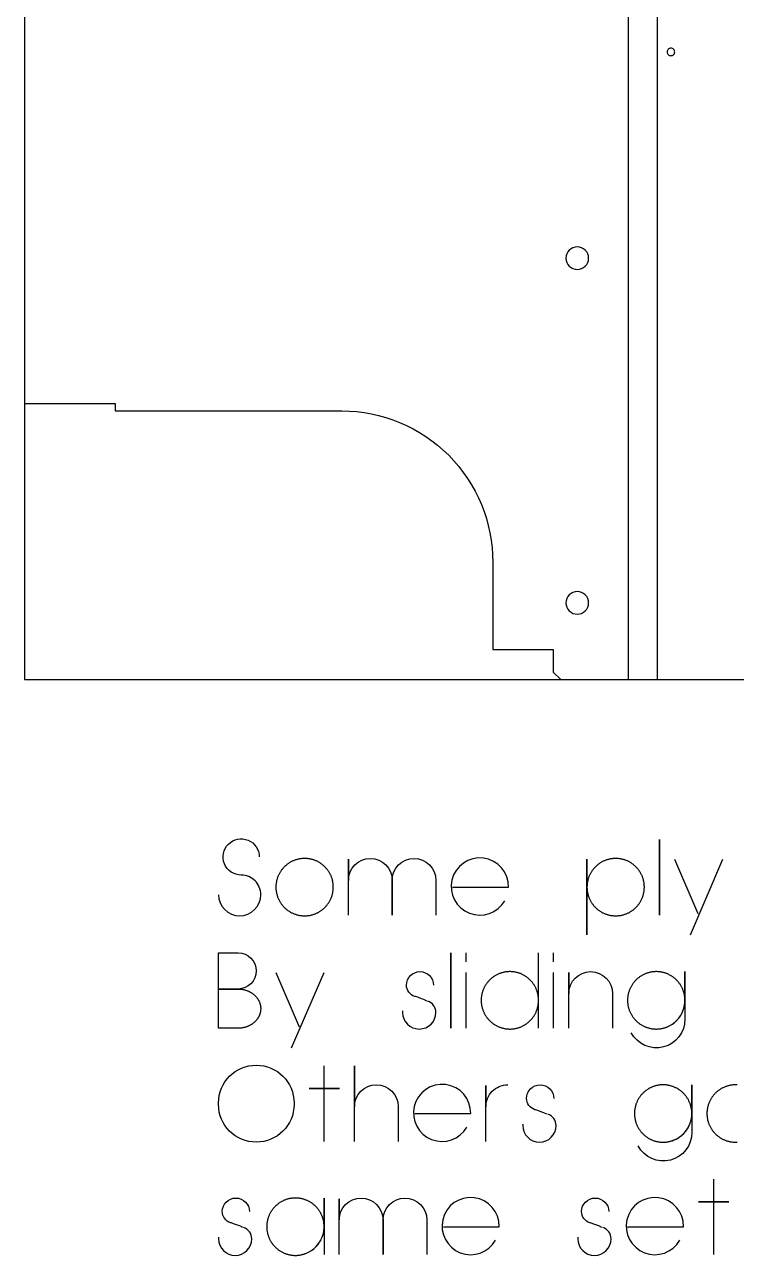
# Model space of a CAD drawing. Extents: x -841 to 6211, y -469 to 2808.
# Drawn here: x 1250 to 1721, y -382 to 434 of the extents above; entities that cross this region are included whole.
import ezdxf

# ---------------------------------------------------------------- set-up
doc = ezdxf.new("R2010")
doc.units = 0
for name, color, linetype in [('DEFAULT_LAYER', 1, 'CONTINUOUS'), ('DEFAULT_LAYER0', 1, 'CONTINUOUS'), ('T5_LOGOLAYER_2', 18, 'CONTINUOUS'), ('T5_LOGOLAYER_20', 18, 'CONTINUOUS')]:
    doc.layers.add(name, color=color, linetype=linetype)

msp = doc.modelspace()

# ---------------------------------------------------------------- linework, layer by layer
at = {"layer": 'DEFAULT_LAYER'}
for points in [[(1615.6, 286.7, 0.414214), (1608.1, 279.2, 0.414214), (1615.6, 271.7, 0.414214), (1623.1, 279.2, 0.414214)], [(1615.6, 58.3, 0.414214), (1608.1, 50.8, 0.414214), (1615.6, 43.3, 0.414214), (1623.1, 50.8, 0.414214)]]:
    msp.add_lwpolyline(points, format="xyb", close=True, dxfattribs=at)
at = {"layer": 'DEFAULT_LAYER0'}
msp.add_lwpolyline([(1677.6, 418.36, 0.414214), (1675.1, 415.86, 0.414214), (1677.6, 413.36, 0.414214), (1680.1, 415.86, 0.414214)], format="xyb", close=True, dxfattribs=at)
at = {"layer": 'T5_LOGOLAYER_2'}
for points in [[(1668.6, 0), (2214.6, 0), (2214.6, 1164.86), (1653.6, 1165), (1668.6, 822.86), (1683.6, 777.86), (1683.6, 477.86), (1668.6, 477.86)], [(1670.01, -156.04), (1670.01, -106.04)], [(1435.01, -156.54), (1435.5, -156.54), (1435.99, -156.52), (1436.47, -156.49), (1436.95, -156.44), (1437.43, -156.39), (1437.9, -156.32), (1438.37, -156.25), (1438.84, -156.16), (1439.3, -156.06), (1439.76, -155.94), (1440.21, -155.82), (1440.66, -155.69), (1441.1, -155.54), (1441.54, -155.39), (1441.98, -155.22), (1442.4, -155.05), (1442.83, -154.86), (1443.25, -154.67), (1443.66, -154.46), (1444.07, -154.25), (1444.47, -154.03), (1444.86, -153.79), (1445.25, -153.55), (1445.63, -153.3), (1446.01, -153.04), (1446.38, -152.77), (1446.74, -152.49), (1447.1, -152.2), (1447.44, -151.91), (1447.78, -151.61), (1448.12, -151.3), (1448.44, -150.98), (1448.76, -150.65), (1449.07, -150.32), (1449.38, -149.98), (1449.67, -149.63), (1449.96, -149.27), (1450.23, -148.91), (1450.5, -148.54), (1450.76, -148.17), (1451.02, -147.78), (1451.26, -147.39), (1451.49, -147), (1451.72, -146.6), (1451.93, -146.19), (1452.14, -145.78), (1452.33, -145.36), (1452.52, -144.94), (1452.69, -144.51), (1452.86, -144.08), (1453.01, -143.64), (1453.16, -143.19), (1453.29, -142.74), (1453.41, -142.29), (1453.52, -141.83), (1453.62, -141.37), (1453.71, -140.91), (1453.79, -140.44), (1453.86, -139.96), (1453.91, -139.49), (1453.95, -139), (1453.98, -138.52), (1454, -138.03), (1454.01, -137.54), (1454, -137.05), (1453.98, -136.56), (1453.95, -136.08), (1453.91, -135.6), (1453.86, -135.12), (1453.79, -134.65), (1453.71, -134.18), (1453.62, -133.71), (1453.52, -133.25), (1453.41, -132.79), (1453.29, -132.34), (1453.16, -131.89), (1453.01, -131.45), (1452.86, -131.01), (1452.69, -130.58), (1452.52, -130.15), (1452.33, -129.72), (1452.14, -129.31), (1451.93, -128.89), (1451.72, -128.49), (1451.49, -128.09), (1451.26, -127.69), (1451.02, -127.3), (1450.76, -126.92), (1450.5, -126.54), (1450.23, -126.17), (1449.96, -125.81), (1449.67, -125.46), (1449.38, -125.11), (1449.07, -124.77), (1448.76, -124.43), (1448.44, -124.11), (1448.12, -123.79), (1447.78, -123.48), (1447.44, -123.18), (1447.1, -122.88), (1446.74, -122.59), (1446.38, -122.32), (1446.01, -122.05), (1445.63, -121.79), (1445.25, -121.54), (1444.86, -121.29), (1444.47, -121.06), (1444.07, -120.84), (1443.66, -120.62), (1443.25, -120.42), (1442.83, -120.22), (1442.4, -120.04), (1441.98, -119.86), (1441.54, -119.7), (1441.1, -119.54), (1440.66, -119.4), (1440.21, -119.26), (1439.76, -119.14), (1439.3, -119.03), (1438.84, -118.93), (1438.37, -118.84), (1437.9, -118.76), (1437.43, -118.7), (1436.95, -118.64), (1436.47, -118.6), (1435.99, -118.57), (1435.5, -118.55), (1435.01, -118.54), (1434.52, -118.55), (1434.03, -118.57), (1433.55, -118.6), (1433.07, -118.64), (1432.59, -118.7), (1432.12, -118.76), (1431.65, -118.84), (1431.18, -118.93), (1430.72, -119.03), (1430.26, -119.14), (1429.81, -119.26), (1429.36, -119.4), (1428.92, -119.54), (1428.48, -119.7), (1428.04, -119.86), (1427.61, -120.04), (1427.19, -120.22), (1426.77, -120.42), (1426.36, -120.62), (1425.95, -120.84), (1425.55, -121.06), (1425.16, -121.29), (1424.77, -121.54), (1424.39, -121.79), (1424.01, -122.05), (1423.64, -122.32), (1423.28, -122.59), (1422.92, -122.88), (1422.58, -123.18), (1422.23, -123.48), (1421.9, -123.79), (1421.57, -124.11), (1421.26, -124.43), (1420.95, -124.77), (1420.64, -125.11), (1420.35, -125.46), (1420.06, -125.81), (1419.78, -126.17), (1419.51, -126.54), (1419.25, -126.92), (1419, -127.3), (1418.76, -127.69), (1418.53, -128.09), (1418.3, -128.49), (1418.09, -128.89), (1417.88, -129.31), (1417.69, -129.72), (1417.5, -130.15), (1417.33, -130.58), (1417.16, -131.01), (1417.01, -131.45), (1416.86, -131.89), (1416.73, -132.34), (1416.61, -132.79), (1416.5, -133.25), (1416.4, -133.71), (1416.31, -134.18), (1416.23, -134.65), (1416.16, -135.12), (1416.11, -135.6), (1416.06, -136.08), (1416.03, -136.56), (1416.02, -137.05), (1416.01, -137.54), (1416.02, -138.03), (1416.03, -138.52), (1416.06, -139), (1416.11, -139.49), (1416.16, -139.96), (1416.23, -140.44), (1416.31, -140.91), (1416.4, -141.37), (1416.5, -141.83), (1416.61, -142.29), (1416.73, -142.74), (1416.86, -143.19), (1417.01, -143.64), (1417.16, -144.08), (1417.33, -144.51), (1417.5, -144.94), (1417.69, -145.36), (1417.88, -145.78), (1418.09, -146.19), (1418.3, -146.6), (1418.53, -147), (1418.76, -147.39), (1419, -147.78), (1419.25, -148.17), (1419.51, -148.54), (1419.78, -148.91), (1420.06, -149.27), (1420.35, -149.63), (1420.64, -149.98), (1420.95, -150.32), (1421.26, -150.65), (1421.57, -150.98), (1421.9, -151.3), (1422.23, -151.61), (1422.58, -151.91), (1422.92, -152.2), (1423.28, -152.49), (1423.64, -152.77), (1424.01, -153.04), (1424.39, -153.3), (1424.77, -153.55), (1425.16, -153.79), (1425.55, -154.03), (1425.95, -154.25), (1426.36, -154.46), (1426.77, -154.67), (1427.19, -154.86), (1427.61, -155.05), (1428.04, -155.22), (1428.48, -155.39), (1428.92, -155.54), (1429.36, -155.69), (1429.81, -155.82), (1430.26, -155.94), (1430.72, -156.06), (1431.18, -156.16), (1431.65, -156.25), (1432.12, -156.32), (1432.59, -156.39), (1433.07, -156.44), (1433.55, -156.49), (1434.03, -156.52), (1434.52, -156.54)], [(1622.01, -156.04), (1622.01, -119.04), (1622.01, -137.54), (1622.02, -138.03), (1622.03, -138.52), (1622.06, -139), (1622.11, -139.49), (1622.16, -139.96), (1622.23, -140.44), (1622.31, -140.91), (1622.4, -141.37), (1622.5, -141.83), (1622.61, -142.29), (1622.73, -142.74), (1622.86, -143.19), (1623.01, -143.64), (1623.16, -144.08), (1623.33, -144.51), (1623.5, -144.94), (1623.69, -145.36), (1623.88, -145.78), (1624.09, -146.19), (1624.3, -146.6), (1624.53, -147), (1624.76, -147.39), (1625, -147.78), (1625.25, -148.17), (1625.51, -148.54), (1625.78, -148.91), (1626.06, -149.27), (1626.35, -149.63), (1626.64, -149.98), (1626.95, -150.32), (1627.26, -150.65), (1627.57, -150.98), (1627.9, -151.3), (1628.23, -151.61), (1628.58, -151.91), (1628.92, -152.2), (1629.28, -152.49), (1629.64, -152.77), (1630.01, -153.04), (1630.39, -153.3), (1630.77, -153.55), (1631.16, -153.79), (1631.55, -154.03), (1631.95, -154.25), (1632.36, -154.46), (1632.77, -154.67), (1633.19, -154.86), (1633.61, -155.05), (1634.04, -155.22), (1634.48, -155.39), (1634.92, -155.54), (1635.36, -155.69), (1635.81, -155.82), (1636.26, -155.94), (1636.72, -156.06), (1637.18, -156.16), (1637.65, -156.25), (1638.12, -156.32), (1638.59, -156.39), (1639.07, -156.44), (1639.55, -156.49), (1640.03, -156.52), (1640.52, -156.54), (1641.01, -156.54), (1641.5, -156.54), (1641.99, -156.52), (1642.47, -156.49), (1642.95, -156.44), (1643.43, -156.39), (1643.9, -156.32), (1644.37, -156.25), (1644.84, -156.16), (1645.3, -156.06), (1645.76, -155.94), (1646.21, -155.82), (1646.66, -155.69), (1647.1, -155.54), (1647.54, -155.39), (1647.98, -155.22), (1648.4, -155.05), (1648.83, -154.86), (1649.25, -154.67), (1649.66, -154.46), (1650.07, -154.25), (1650.47, -154.03), (1650.86, -153.79), (1651.25, -153.55), (1651.63, -153.3), (1652.01, -153.04), (1652.38, -152.77), (1652.74, -152.49), (1653.1, -152.2), (1653.44, -151.91), (1653.78, -151.61), (1654.12, -151.3), (1654.44, -150.98), (1654.76, -150.65), (1655.07, -150.32), (1655.38, -149.98), (1655.67, -149.63), (1655.96, -149.27), (1656.23, -148.91), (1656.5, -148.54), (1656.76, -148.17), (1657.02, -147.78), (1657.26, -147.39), (1657.49, -147), (1657.72, -146.6), (1657.93, -146.19), (1658.14, -145.78), (1658.33, -145.36), (1658.52, -144.94), (1658.69, -144.51), (1658.86, -144.08), (1659.01, -143.64), (1659.16, -143.19), (1659.29, -142.74), (1659.41, -142.29), (1659.52, -141.83), (1659.62, -141.37), (1659.71, -140.91), (1659.79, -140.44), (1659.86, -139.96), (1659.91, -139.49), (1659.95, -139), (1659.98, -138.52), (1660, -138.03), (1660.01, -137.54), (1660, -137.05), (1659.98, -136.56), (1659.95, -136.08), (1659.91, -135.6), (1659.86, -135.12), (1659.79, -134.65), (1659.71, -134.18), (1659.62, -133.71), (1659.52, -133.25), (1659.41, -132.79), (1659.29, -132.34), (1659.16, -131.89), (1659.01, -131.45), (1658.86, -131.01), (1658.69, -130.58), (1658.52, -130.15), (1658.33, -129.72), (1658.14, -129.31), (1657.93, -128.89), (1657.72, -128.49), (1657.49, -128.09), (1657.26, -127.69), (1657.02, -127.3), (1656.76, -126.92), (1656.5, -126.54), (1656.23, -126.17), (1655.96, -125.81), (1655.67, -125.46), (1655.38, -125.11), (1655.07, -124.77), (1654.76, -124.43), (1654.44, -124.11), (1654.12, -123.79), (1653.78, -123.48), (1653.44, -123.18), (1653.1, -122.88), (1652.74, -122.59), (1652.38, -122.32), (1652.01, -122.05), (1651.63, -121.79), (1651.25, -121.54), (1650.86, -121.29), (1650.47, -121.06), (1650.07, -120.84), (1649.66, -120.62), (1649.25, -120.42), (1648.83, -120.22), (1648.4, -120.04), (1647.98, -119.86), (1647.54, -119.7), (1647.1, -119.54), (1646.66, -119.4), (1646.21, -119.26), (1645.76, -119.14), (1645.3, -119.03), (1644.84, -118.93), (1644.37, -118.84), (1643.9, -118.76), (1643.43, -118.7), (1642.95, -118.64), (1642.47, -118.6), (1641.99, -118.57), (1641.5, -118.55), (1641.01, -118.54), (1640.52, -118.55), (1640.03, -118.57), (1639.55, -118.6), (1639.07, -118.64), (1638.59, -118.7), (1638.12, -118.76), (1637.65, -118.84), (1637.18, -118.93), (1636.72, -119.03), (1636.26, -119.14), (1635.81, -119.26), (1635.36, -119.4), (1634.92, -119.54), (1634.48, -119.7), (1634.04, -119.86), (1633.61, -120.04), (1633.19, -120.22), (1632.77, -120.42), (1632.36, -120.62), (1631.95, -120.84), (1631.55, -121.06), (1631.16, -121.29), (1630.77, -121.54), (1630.39, -121.79), (1630.01, -122.05), (1629.64, -122.32), (1629.28, -122.59), (1628.92, -122.88), (1628.58, -123.18), (1628.23, -123.48), (1627.9, -123.79), (1627.57, -124.11), (1627.26, -124.43), (1626.95, -124.77), (1626.64, -125.11), (1626.35, -125.46), (1626.06, -125.81), (1625.78, -126.17), (1625.51, -126.54), (1625.25, -126.92), (1625, -127.3), (1624.76, -127.69), (1624.53, -128.09), (1624.3, -128.49), (1624.09, -128.89), (1623.88, -129.31), (1623.69, -129.72), (1623.5, -130.15), (1623.33, -130.58), (1623.16, -131.01), (1623.01, -131.45), (1622.86, -131.89), (1622.73, -132.34), (1622.61, -132.79), (1622.5, -133.25), (1622.4, -133.71), (1622.31, -134.18), (1622.23, -134.65), (1622.16, -135.12), (1622.11, -135.6), (1622.06, -136.08), (1622.03, -136.56), (1622.02, -137.05), (1622.01, -137.54), (1622.01, -169.04)], [(1531.94, -231.04), (1531.94, -181.04)], [(1667.88, -231.54), (1668.37, -231.54), (1668.85, -231.52), (1669.34, -231.49), (1669.82, -231.44), (1670.3, -231.39), (1670.77, -231.32), (1671.24, -231.25), (1671.71, -231.16), (1672.17, -231.06), (1672.62, -230.94), (1673.08, -230.82), (1673.53, -230.69), (1673.97, -230.54), (1674.41, -230.39), (1674.84, -230.22), (1675.27, -230.05), (1675.7, -229.86), (1676.11, -229.67), (1676.53, -229.46), (1676.93, -229.25), (1677.33, -229.03), (1677.73, -228.79), (1678.12, -228.55), (1678.5, -228.3), (1678.87, -228.04), (1679.24, -227.77), (1679.61, -227.49), (1679.96, -227.2), (1680.31, -226.91), (1680.65, -226.61), (1680.98, -226.3), (1681.31, -225.98), (1681.63, -225.65), (1681.94, -225.32), (1682.24, -224.98), (1682.54, -224.63), (1682.82, -224.27), (1683.1, -223.91), (1683.37, -223.54), (1683.63, -223.17), (1683.88, -222.78), (1684.13, -222.39), (1684.36, -222), (1684.58, -221.6), (1684.8, -221.19), (1685, -220.78), (1685.2, -220.36), (1685.38, -219.94), (1685.56, -219.51), (1685.72, -219.08), (1685.88, -218.64), (1686.02, -218.19), (1686.16, -217.74), (1686.28, -217.29), (1686.39, -216.83), (1686.49, -216.37), (1686.58, -215.91), (1686.66, -215.44), (1686.72, -214.96), (1686.78, -214.49), (1686.82, -214), (1686.85, -213.52), (1686.87, -213.03), (1686.88, -212.54), (1686.87, -212.05), (1686.85, -211.56), (1686.82, -211.08), (1686.78, -210.6), (1686.72, -210.12), (1686.66, -209.65), (1686.58, -209.18), (1686.49, -208.71), (1686.39, -208.25), (1686.28, -207.79), (1686.16, -207.34), (1686.02, -206.89), (1685.88, -206.45), (1685.72, -206.01), (1685.56, -205.58), (1685.38, -205.15), (1685.2, -204.72), (1685, -204.31), (1684.8, -203.89), (1684.58, -203.49), (1684.36, -203.09), (1684.13, -202.69), (1683.88, -202.3), (1683.63, -201.92), (1683.37, -201.54), (1683.1, -201.17), (1682.82, -200.81), (1682.54, -200.46), (1682.24, -200.11), (1681.94, -199.77), (1681.63, -199.43), (1681.31, -199.11), (1680.98, -198.79), (1680.65, -198.48), (1680.31, -198.18), (1679.96, -197.88), (1679.61, -197.59), (1679.24, -197.32), (1678.87, -197.05), (1678.5, -196.79), (1678.12, -196.54), (1677.73, -196.29), (1677.33, -196.06), (1676.93, -195.84), (1676.53, -195.62), (1676.11, -195.42), (1675.7, -195.22), (1675.27, -195.04), (1674.84, -194.86), (1674.41, -194.7), (1673.97, -194.54), (1673.53, -194.4), (1673.08, -194.26), (1672.62, -194.14), (1672.17, -194.03), (1671.71, -193.93), (1671.24, -193.84), (1670.77, -193.76), (1670.3, -193.7), (1669.82, -193.64), (1669.34, -193.6), (1668.85, -193.57), (1668.37, -193.55), (1667.88, -193.54), (1667.39, -193.55), (1666.9, -193.57), (1666.41, -193.6), (1665.93, -193.64), (1665.46, -193.7), (1664.98, -193.76), (1664.51, -193.84), (1664.05, -193.93), (1663.59, -194.03), (1663.13, -194.14), (1662.67, -194.26), (1662.23, -194.4), (1661.78, -194.54), (1661.34, -194.7), (1660.91, -194.86), (1660.48, -195.04), (1660.06, -195.22), (1659.64, -195.42), (1659.23, -195.62), (1658.82, -195.84), (1658.42, -196.06), (1658.02, -196.29), (1657.64, -196.54), (1657.25, -196.79), (1656.88, -197.05), (1656.51, -197.32), (1656.15, -197.59), (1655.79, -197.88), (1655.44, -198.18), (1655.1, -198.48), (1654.77, -198.79), (1654.44, -199.11), (1654.12, -199.43), (1653.81, -199.77), (1653.51, -200.11), (1653.21, -200.46), (1652.93, -200.81), (1652.65, -201.17), (1652.38, -201.54), (1652.12, -201.92), (1651.87, -202.3), (1651.63, -202.69), (1651.39, -203.09), (1651.17, -203.49), (1650.95, -203.89), (1650.75, -204.31), (1650.55, -204.72), (1650.37, -205.15), (1650.19, -205.58), (1650.03, -206.01), (1649.87, -206.45), (1649.73, -206.89), (1649.6, -207.34), (1649.47, -207.79), (1649.36, -208.25), (1649.26, -208.71), (1649.17, -209.18), (1649.09, -209.65), (1649.03, -210.12), (1648.97, -210.6), (1648.93, -211.08), (1648.9, -211.56), (1648.88, -212.05), (1648.88, -212.54), (1648.88, -213.03), (1648.9, -213.52), (1648.93, -214), (1648.97, -214.49), (1649.03, -214.96), (1649.09, -215.44), (1649.17, -215.91), (1649.26, -216.37), (1649.36, -216.83), (1649.47, -217.29), (1649.6, -217.74), (1649.73, -218.19), (1649.87, -218.64), (1650.03, -219.08), (1650.19, -219.51), (1650.37, -219.94), (1650.55, -220.36), (1650.75, -220.78), (1650.95, -221.19), (1651.17, -221.6), (1651.39, -222), (1651.63, -222.39), (1651.87, -222.78), (1652.12, -223.17), (1652.38, -223.54), (1652.65, -223.91), (1652.93, -224.27), (1653.21, -224.63), (1653.51, -224.98), (1653.81, -225.32), (1654.12, -225.65), (1654.44, -225.98), (1654.77, -226.3), (1655.1, -226.61), (1655.44, -226.91), (1655.79, -227.2), (1656.15, -227.49), (1656.51, -227.77), (1656.88, -228.04), (1657.25, -228.3), (1657.64, -228.55), (1658.02, -228.79), (1658.42, -229.03), (1658.82, -229.25), (1659.23, -229.46), (1659.64, -229.67), (1660.06, -229.86), (1660.48, -230.05), (1660.91, -230.22), (1661.34, -230.39), (1661.78, -230.54), (1662.23, -230.69), (1662.67, -230.82), (1663.13, -230.94), (1663.59, -231.06), (1664.05, -231.16), (1664.51, -231.25), (1664.98, -231.32), (1665.46, -231.39), (1665.93, -231.44), (1666.41, -231.49), (1666.9, -231.52), (1667.39, -231.54)], [(1672.44, -306.54), (1672.93, -306.54), (1673.42, -306.52), (1673.9, -306.49), (1674.39, -306.44), (1674.86, -306.39), (1675.34, -306.32), (1675.81, -306.25), (1676.27, -306.16), (1676.73, -306.06), (1677.19, -305.94), (1677.64, -305.82), (1678.09, -305.69), (1678.54, -305.54), (1678.98, -305.39), (1679.41, -305.22), (1679.84, -305.05), (1680.26, -304.86), (1680.68, -304.67), (1681.09, -304.46), (1681.5, -304.25), (1681.9, -304.03), (1682.29, -303.79), (1682.68, -303.55), (1683.07, -303.3), (1683.44, -303.04), (1683.81, -302.77), (1684.17, -302.49), (1684.53, -302.2), (1684.88, -301.91), (1685.22, -301.61), (1685.55, -301.3), (1685.88, -300.98), (1686.2, -300.65), (1686.51, -300.32), (1686.81, -299.98), (1687.1, -299.63), (1687.39, -299.27), (1687.67, -298.91), (1687.94, -298.54), (1688.2, -298.17), (1688.45, -297.78), (1688.69, -297.39), (1688.93, -297), (1689.15, -296.6), (1689.36, -296.19), (1689.57, -295.78), (1689.76, -295.36), (1689.95, -294.94), (1690.12, -294.51), (1690.29, -294.08), (1690.44, -293.64), (1690.59, -293.19), (1690.72, -292.74), (1690.84, -292.29), (1690.96, -291.83), (1691.06, -291.37), (1691.15, -290.91), (1691.22, -290.44), (1691.29, -289.96), (1691.34, -289.49), (1691.39, -289), (1691.42, -288.52), (1691.44, -288.03), (1691.44, -287.54), (1691.44, -287.05), (1691.42, -286.56), (1691.39, -286.08), (1691.34, -285.6), (1691.29, -285.12), (1691.22, -284.65), (1691.15, -284.18), (1691.06, -283.71), (1690.96, -283.25), (1690.84, -282.79), (1690.72, -282.34), (1690.59, -281.89), (1690.44, -281.45), (1690.29, -281.01), (1690.12, -280.58), (1689.95, -280.15), (1689.76, -279.72), (1689.57, -279.31), (1689.36, -278.89), (1689.15, -278.49), (1688.93, -278.09), (1688.69, -277.69), (1688.45, -277.3), (1688.2, -276.92), (1687.94, -276.54), (1687.67, -276.17), (1687.39, -275.81), (1687.1, -275.46), (1686.81, -275.11), (1686.51, -274.77), (1686.2, -274.43), (1685.88, -274.11), (1685.55, -273.79), (1685.22, -273.48), (1684.88, -273.18), (1684.53, -272.88), (1684.17, -272.59), (1683.81, -272.32), (1683.44, -272.05), (1683.07, -271.79), (1682.68, -271.54), (1682.29, -271.29), (1681.9, -271.06), (1681.5, -270.84), (1681.09, -270.62), (1680.68, -270.42), (1680.26, -270.22), (1679.84, -270.04), (1679.41, -269.86), (1678.98, -269.7), (1678.54, -269.54), (1678.09, -269.4), (1677.64, -269.26), (1677.19, -269.14), (1676.73, -269.03), (1676.27, -268.93), (1675.81, -268.84), (1675.34, -268.76), (1674.86, -268.7), (1674.39, -268.64), (1673.9, -268.6), (1673.42, -268.57), (1672.93, -268.55), (1672.44, -268.54), (1671.95, -268.55), (1671.46, -268.57), (1670.98, -268.6), (1670.5, -268.64), (1670.02, -268.7), (1669.55, -268.76), (1669.08, -268.84), (1668.61, -268.93), (1668.15, -269.03), (1667.69, -269.14), (1667.24, -269.26), (1666.79, -269.4), (1666.35, -269.54), (1665.91, -269.7), (1665.48, -269.86), (1665.05, -270.04), (1664.62, -270.22), (1664.21, -270.42), (1663.79, -270.62), (1663.39, -270.84), (1662.99, -271.06), (1662.59, -271.29), (1662.2, -271.54), (1661.82, -271.79), (1661.44, -272.05), (1661.07, -272.32), (1660.71, -272.59), (1660.36, -272.88), (1660.01, -273.18), (1659.67, -273.48), (1659.33, -273.79), (1659.01, -274.11), (1658.69, -274.43), (1658.38, -274.77), (1658.08, -275.11), (1657.78, -275.46), (1657.5, -275.81), (1657.22, -276.17), (1656.95, -276.54), (1656.69, -276.92), (1656.44, -277.3), (1656.19, -277.69), (1655.96, -278.09), (1655.74, -278.49), (1655.52, -278.89), (1655.32, -279.31), (1655.12, -279.72), (1654.94, -280.15), (1654.76, -280.58), (1654.6, -281.01), (1654.44, -281.45), (1654.3, -281.89), (1654.16, -282.34), (1654.04, -282.79), (1653.93, -283.25), (1653.83, -283.71), (1653.74, -284.18), (1653.66, -284.65), (1653.6, -285.12), (1653.54, -285.6), (1653.5, -286.08), (1653.47, -286.56), (1653.45, -287.05), (1653.44, -287.54), (1653.45, -288.03), (1653.47, -288.52), (1653.5, -289), (1653.54, -289.49), (1653.6, -289.96), (1653.66, -290.44), (1653.74, -290.91), (1653.83, -291.37), (1653.93, -291.83), (1654.04, -292.29), (1654.16, -292.74), (1654.3, -293.19), (1654.44, -293.64), (1654.6, -294.08), (1654.76, -294.51), (1654.94, -294.94), (1655.12, -295.36), (1655.32, -295.78), (1655.52, -296.19), (1655.74, -296.6), (1655.96, -297), (1656.19, -297.39), (1656.44, -297.78), (1656.69, -298.17), (1656.95, -298.54), (1657.22, -298.91), (1657.5, -299.27), (1657.78, -299.63), (1658.08, -299.98), (1658.38, -300.32), (1658.69, -300.65), (1659.01, -300.98), (1659.33, -301.3), (1659.67, -301.61), (1660.01, -301.91), (1660.36, -302.2), (1660.71, -302.49), (1661.07, -302.77), (1661.44, -303.04), (1661.82, -303.3), (1662.2, -303.55), (1662.59, -303.79), (1662.99, -304.03), (1663.39, -304.25), (1663.79, -304.46), (1664.21, -304.67), (1664.62, -304.86), (1665.05, -305.05), (1665.48, -305.22), (1665.91, -305.39), (1666.35, -305.54), (1666.79, -305.69), (1667.24, -305.82), (1667.69, -305.94), (1668.15, -306.06), (1668.61, -306.16), (1669.08, -306.25), (1669.55, -306.32), (1670.02, -306.39), (1670.5, -306.44), (1670.98, -306.49), (1671.46, -306.52), (1671.95, -306.54)], [(1428.94, -381.54), (1429.43, -381.54), (1429.92, -381.52), (1430.4, -381.49), (1430.89, -381.44), (1431.36, -381.39), (1431.84, -381.32), (1432.31, -381.25), (1432.77, -381.16), (1433.23, -381.06), (1433.69, -380.94), (1434.14, -380.82), (1434.59, -380.69), (1435.04, -380.54), (1435.48, -380.39), (1435.91, -380.22), (1436.34, -380.05), (1436.76, -379.86), (1437.18, -379.67), (1437.59, -379.46), (1438, -379.25), (1438.4, -379.03), (1438.79, -378.79), (1439.18, -378.55), (1439.57, -378.3), (1439.94, -378.04), (1440.31, -377.77), (1440.67, -377.49), (1441.03, -377.2), (1441.38, -376.91), (1441.72, -376.61), (1442.05, -376.3), (1442.38, -375.98), (1442.7, -375.65), (1443.01, -375.32), (1443.31, -374.98), (1443.6, -374.63), (1443.89, -374.27), (1444.17, -373.91), (1444.44, -373.54), (1444.7, -373.17), (1444.95, -372.78), (1445.19, -372.39), (1445.43, -372), (1445.65, -371.6), (1445.86, -371.19), (1446.07, -370.78), (1446.26, -370.36), (1446.45, -369.94), (1446.62, -369.51), (1446.79, -369.08), (1446.94, -368.64), (1447.09, -368.19), (1447.22, -367.74), (1447.34, -367.29), (1447.46, -366.83), (1447.56, -366.37), (1447.65, -365.91), (1447.72, -365.44), (1447.79, -364.96), (1447.84, -364.49), (1447.89, -364), (1447.92, -363.52), (1447.94, -363.03), (1447.94, -362.54), (1447.94, -362.05), (1447.92, -361.56), (1447.89, -361.08), (1447.84, -360.6), (1447.79, -360.12), (1447.72, -359.65), (1447.65, -359.18), (1447.56, -358.71), (1447.46, -358.25), (1447.34, -357.79), (1447.22, -357.34), (1447.09, -356.89), (1446.94, -356.45), (1446.79, -356.01), (1446.62, -355.58), (1446.45, -355.15), (1446.26, -354.72), (1446.07, -354.31), (1445.86, -353.89), (1445.65, -353.49), (1445.43, -353.09), (1445.19, -352.69), (1444.95, -352.3), (1444.7, -351.92), (1444.44, -351.54), (1444.17, -351.17), (1443.89, -350.81), (1443.6, -350.46), (1443.31, -350.11), (1443.01, -349.77), (1442.7, -349.43), (1442.38, -349.11), (1442.05, -348.79), (1441.72, -348.48), (1441.38, -348.18), (1441.03, -347.88), (1440.67, -347.59), (1440.31, -347.32), (1439.94, -347.05), (1439.57, -346.79), (1439.18, -346.54), (1438.79, -346.29), (1438.4, -346.06), (1438, -345.84), (1437.59, -345.62), (1437.18, -345.42), (1436.76, -345.22), (1436.34, -345.04), (1435.91, -344.86), (1435.48, -344.7), (1435.04, -344.54), (1434.59, -344.4), (1434.14, -344.26), (1433.69, -344.14), (1433.23, -344.03), (1432.77, -343.93), (1432.31, -343.84), (1431.84, -343.76), (1431.36, -343.7), (1430.89, -343.64), (1430.4, -343.6), (1429.92, -343.57), (1429.43, -343.55), (1428.94, -343.54), (1428.45, -343.55), (1427.96, -343.57), (1427.48, -343.6), (1427, -343.64), (1426.52, -343.7), (1426.05, -343.76), (1425.58, -343.84), (1425.11, -343.93), (1424.65, -344.03), (1424.19, -344.14), (1423.74, -344.26), (1423.29, -344.4), (1422.85, -344.54), (1422.41, -344.7), (1421.98, -344.86), (1421.55, -345.04), (1421.12, -345.22), (1420.71, -345.42), (1420.29, -345.62), (1419.89, -345.84), (1419.49, -346.06), (1419.09, -346.29), (1418.7, -346.54), (1418.32, -346.79), (1417.94, -347.05), (1417.57, -347.32), (1417.21, -347.59), (1416.86, -347.88), (1416.51, -348.18), (1416.17, -348.48), (1415.83, -348.79), (1415.51, -349.11), (1415.19, -349.43), (1414.88, -349.77), (1414.58, -350.11), (1414.28, -350.46), (1414, -350.81), (1413.72, -351.17), (1413.45, -351.54), (1413.19, -351.92), (1412.94, -352.3), (1412.69, -352.69), (1412.46, -353.09), (1412.24, -353.49), (1412.02, -353.89), (1411.82, -354.31), (1411.62, -354.72), (1411.44, -355.15), (1411.26, -355.58), (1411.1, -356.01), (1410.94, -356.45), (1410.8, -356.89), (1410.66, -357.34), (1410.54, -357.79), (1410.43, -358.25), (1410.33, -358.71), (1410.24, -359.18), (1410.16, -359.65), (1410.1, -360.12), (1410.04, -360.6), (1410, -361.08), (1409.97, -361.56), (1409.95, -362.05), (1409.94, -362.54), (1409.95, -363.03), (1409.97, -363.52), (1410, -364), (1410.04, -364.49), (1410.1, -364.96), (1410.16, -365.44), (1410.24, -365.91), (1410.33, -366.37), (1410.43, -366.83), (1410.54, -367.29), (1410.66, -367.74), (1410.8, -368.19), (1410.94, -368.64), (1411.1, -369.08), (1411.26, -369.51), (1411.44, -369.94), (1411.62, -370.36), (1411.82, -370.78), (1412.02, -371.19), (1412.24, -371.6), (1412.46, -372), (1412.69, -372.39), (1412.94, -372.78), (1413.19, -373.17), (1413.45, -373.54), (1413.72, -373.91), (1414, -374.27), (1414.28, -374.63), (1414.58, -374.98), (1414.88, -375.32), (1415.19, -375.65), (1415.51, -375.98), (1415.83, -376.3), (1416.17, -376.61), (1416.51, -376.91), (1416.86, -377.2), (1417.21, -377.49), (1417.57, -377.77), (1417.94, -378.04), (1418.32, -378.3), (1418.7, -378.55), (1419.09, -378.79), (1419.49, -379.03), (1419.89, -379.25), (1420.29, -379.46), (1420.71, -379.67), (1421.12, -379.86), (1421.55, -380.05), (1421.98, -380.22), (1422.41, -380.39), (1422.85, -380.54), (1423.29, -380.69), (1423.74, -380.82), (1424.19, -380.94), (1424.65, -381.06), (1425.11, -381.16), (1425.58, -381.25), (1426.05, -381.32), (1426.52, -381.39), (1427, -381.44), (1427.48, -381.49), (1427.96, -381.52), (1428.45, -381.54)]]:
    msp.add_lwpolyline(points, close=True, dxfattribs=at)
for points in [[(1378.01, -142.54, 1), (1406.01, -142.54, 0.415385), (1393.01, -129.54, -0.668438), (1384.51, -109.04, -0.668438), (1405.01, -117.54)], [(1464.01, -156.04), (1464.01, -119.04), (1464.01, -133.04, -1), (1493.01, -133.04), (1493.01, -156.04), (1493.01, -133.04, -1), (1522.01, -133.04), (1522.01, -156.04)], [(1533.01, -137.54), (1570.01, -137.54, 0.90232), (1532.58, -132.88, 0.862347), (1567.51, -146.54)], [(1515.94, -213.04), (1513.94, -212.04), (1512.44, -211.54), (1509.94, -210.54), (1508.44, -210.04), (1507.94, -210.04, -0.313298), (1502.44, -202.54, -1), (1520.44, -202.54)], [(1609.94, -231.04), (1609.94, -194.04), (1609.94, -208.04, -1), (1638.94, -208.04), (1638.94, -231.04)], [(1667.88, -231.54, 0.421631), (1686.88, -212.04), (1686.88, -193.54), (1686.88, -225.04, -0.782349), (1651.38, -234.04)], [(1499.94, -219.54), (1499.94, -220.54, 1), (1521.94, -220.54, 0.329104), (1516.44, -213.04)], [(1468.01, -306.04), (1468.01, -256.04), (1468.01, -283.04, -1), (1497.01, -283.04), (1497.01, -306.04)], [(1508.01, -287.54), (1545.01, -287.54, 0.90232), (1507.58, -282.88, 0.862347), (1542.51, -296.54)], [(1555.01, -306.04), (1555.01, -269.04), (1555.01, -283.04, -0.416092), (1569.51, -268.54)], [(1595.51, -288.04), (1593.51, -287.04), (1592.01, -286.54), (1589.51, -285.54), (1588.01, -285.04), (1587.51, -285.04, -0.313298), (1582.01, -277.54, -1), (1600.01, -277.54)], [(1672.44, -306.54, 0.421631), (1691.44, -287.04), (1691.44, -268.54), (1691.44, -300.04, -0.782349), (1655.94, -309.04)], [(1579.51, -294.54), (1579.51, -295.54, 1), (1601.51, -295.54, 0.329104), (1596.01, -288.04)], [(1394.01, -363.04), (1392.01, -362.04), (1390.51, -361.54), (1388.01, -360.54), (1386.51, -360.04), (1386.01, -360.04, -0.313298), (1380.51, -352.54, -1), (1398.51, -352.54)], [(1428.94, -381.54, 0.421631), (1447.94, -362.04), (1447.94, -343.54), (1447.94, -381.04)], [(1457.94, -381.04), (1457.94, -344.04), (1457.94, -358.04, -1), (1486.94, -358.04), (1486.94, -381.04), (1486.94, -358.04, -1), (1515.94, -358.04), (1515.94, -381.04)], [(1526.94, -362.54), (1563.94, -362.54, 0.90232), (1526.51, -357.88, 0.862347), (1561.44, -371.54)], [(1631.94, -363.04), (1629.94, -362.04), (1628.44, -361.54), (1625.94, -360.54), (1624.44, -360.04), (1623.94, -360.04, -0.313298), (1618.44, -352.54, -1), (1636.44, -352.54)], [(1648.94, -362.54), (1685.94, -362.54, 0.90232), (1648.51, -357.88, 0.862347), (1683.44, -371.54)], [(1378.01, -369.54), (1378.01, -370.54, 1), (1400.01, -370.54, 0.329104), (1394.51, -363.04)], [(1615.94, -369.54), (1615.94, -370.54, 1), (1637.94, -370.54, 0.329104), (1632.44, -363.04)]]:
    msp.add_lwpolyline(points, format="xyb", dxfattribs=at)
for points in [[(1680.01, -119.04), (1695.51, -155.04)], [(1690.51, -169.04), (1712.01, -119.04)], [(1541.94, -187.04), (1541.94, -181.04)], [(1589.94, -231.04), (1589.94, -212.54), (1589.94, -212.05), (1589.92, -211.56), (1589.89, -211.08), (1589.84, -210.6), (1589.79, -210.12), (1589.72, -209.65), (1589.65, -209.18), (1589.56, -208.71), (1589.46, -208.25), (1589.34, -207.79), (1589.22, -207.34), (1589.09, -206.89), (1588.94, -206.45), (1588.79, -206.01), (1588.62, -205.58), (1588.45, -205.15), (1588.26, -204.72), (1588.07, -204.31), (1587.86, -203.89), (1587.65, -203.49), (1587.43, -203.09), (1587.19, -202.69), (1586.95, -202.3), (1586.7, -201.92), (1586.44, -201.54), (1586.17, -201.17), (1585.89, -200.81), (1585.6, -200.46), (1585.31, -200.11), (1585.01, -199.77), (1584.7, -199.43), (1584.38, -199.11), (1584.05, -198.79), (1583.72, -198.48), (1583.38, -198.18), (1583.03, -197.88), (1582.67, -197.59), (1582.31, -197.32), (1581.94, -197.05), (1581.57, -196.79), (1581.18, -196.54), (1580.79, -196.29), (1580.4, -196.06), (1580, -195.84), (1579.59, -195.62), (1579.18, -195.42), (1578.76, -195.22), (1578.34, -195.04), (1577.91, -194.86), (1577.48, -194.7), (1577.04, -194.54), (1576.59, -194.4), (1576.14, -194.26), (1575.69, -194.14), (1575.23, -194.03), (1574.77, -193.93), (1574.31, -193.84), (1573.84, -193.76), (1573.36, -193.7), (1572.89, -193.64), (1572.4, -193.6), (1571.92, -193.57), (1571.43, -193.55), (1570.94, -193.54), (1570.45, -193.55), (1569.96, -193.57), (1569.48, -193.6), (1569, -193.64), (1568.52, -193.7), (1568.05, -193.76), (1567.58, -193.84), (1567.11, -193.93), (1566.65, -194.03), (1566.19, -194.14), (1565.74, -194.26), (1565.29, -194.4), (1564.85, -194.54), (1564.41, -194.7), (1563.98, -194.86), (1563.55, -195.04), (1563.12, -195.22), (1562.71, -195.42), (1562.29, -195.62), (1561.89, -195.84), (1561.49, -196.06), (1561.09, -196.29), (1560.7, -196.54), (1560.32, -196.79), (1559.94, -197.05), (1559.57, -197.32), (1559.21, -197.59), (1558.86, -197.88), (1558.51, -198.18), (1558.17, -198.48), (1557.83, -198.79), (1557.51, -199.11), (1557.19, -199.43), (1556.88, -199.77), (1556.58, -200.11), (1556.28, -200.46), (1556, -200.81), (1555.72, -201.17), (1555.45, -201.54), (1555.19, -201.92), (1554.94, -202.3), (1554.69, -202.69), (1554.46, -203.09), (1554.24, -203.49), (1554.02, -203.89), (1553.82, -204.31), (1553.62, -204.72), (1553.44, -205.15), (1553.26, -205.58), (1553.1, -206.01), (1552.94, -206.45), (1552.8, -206.89), (1552.66, -207.34), (1552.54, -207.79), (1552.43, -208.25), (1552.33, -208.71), (1552.24, -209.18), (1552.16, -209.65), (1552.1, -210.12), (1552.04, -210.6), (1552, -211.08), (1551.97, -211.56), (1551.95, -212.05), (1551.94, -212.54), (1551.95, -213.03), (1551.97, -213.52), (1552, -214), (1552.04, -214.49), (1552.1, -214.96), (1552.16, -215.44), (1552.24, -215.91), (1552.33, -216.37), (1552.43, -216.83), (1552.54, -217.29), (1552.66, -217.74), (1552.8, -218.19), (1552.94, -218.64), (1553.1, -219.08), (1553.26, -219.51), (1553.44, -219.94), (1553.62, -220.36), (1553.82, -220.78), (1554.02, -221.19), (1554.24, -221.6), (1554.46, -222), (1554.69, -222.39), (1554.94, -222.78), (1555.19, -223.17), (1555.45, -223.54), (1555.72, -223.91), (1556, -224.27), (1556.28, -224.63), (1556.58, -224.98), (1556.88, -225.32), (1557.19, -225.65), (1557.51, -225.98), (1557.83, -226.3), (1558.17, -226.61), (1558.51, -226.91), (1558.86, -227.2), (1559.21, -227.49), (1559.57, -227.77), (1559.94, -228.04), (1560.32, -228.3), (1560.7, -228.55), (1561.09, -228.79), (1561.49, -229.03), (1561.89, -229.25), (1562.29, -229.46), (1562.71, -229.67), (1563.12, -229.86), (1563.55, -230.05), (1563.98, -230.22), (1564.41, -230.39), (1564.85, -230.54), (1565.29, -230.69), (1565.74, -230.82), (1566.19, -230.94), (1566.65, -231.06), (1567.11, -231.16), (1567.58, -231.25), (1568.05, -231.32), (1568.52, -231.39), (1569, -231.44), (1569.48, -231.49), (1569.96, -231.52), (1570.45, -231.54), (1570.94, -231.54), (1571.43, -231.54), (1571.92, -231.52), (1572.4, -231.49), (1572.89, -231.44), (1573.36, -231.39), (1573.84, -231.32), (1574.31, -231.25), (1574.77, -231.16), (1575.23, -231.06), (1575.69, -230.94), (1576.14, -230.82), (1576.59, -230.69), (1577.04, -230.54), (1577.48, -230.39), (1577.91, -230.22), (1578.34, -230.05), (1578.76, -229.86), (1579.18, -229.67), (1579.59, -229.46), (1580, -229.25), (1580.4, -229.03), (1580.79, -228.79), (1581.18, -228.55), (1581.57, -228.3), (1581.94, -228.04), (1582.31, -227.77), (1582.67, -227.49), (1583.03, -227.2), (1583.38, -226.91), (1583.72, -226.61), (1584.05, -226.3), (1584.38, -225.98), (1584.7, -225.65), (1585.01, -225.32), (1585.31, -224.98), (1585.6, -224.63), (1585.89, -224.27), (1586.17, -223.91), (1586.44, -223.54), (1586.7, -223.17), (1586.95, -222.78), (1587.19, -222.39), (1587.43, -222), (1587.65, -221.6), (1587.86, -221.19), (1588.07, -220.78), (1588.26, -220.36), (1588.45, -219.94), (1588.62, -219.51), (1588.79, -219.08), (1588.94, -218.64), (1589.09, -218.19), (1589.22, -217.74), (1589.34, -217.29), (1589.46, -216.83), (1589.56, -216.37), (1589.65, -215.91), (1589.72, -215.44), (1589.79, -214.96), (1589.84, -214.49), (1589.89, -214), (1589.92, -213.52), (1589.94, -213.03), (1589.94, -212.54), (1589.94, -181.04)], [(1599.94, -187.04), (1599.94, -181.04)], [(1415.94, -194.04), (1431.44, -230.04)], [(1426.44, -244.04), (1447.94, -194.04)], [(1541.94, -231.04), (1541.94, -194.04)], [(1599.94, -231.04), (1599.94, -194.04)], [(1448.01, -306.04), (1448.01, -271.04), (1438.01, -271.04), (1458.01, -271.04), (1448.01, -271.04), (1448.01, -256.04)], [(1721.42, -268.57), (1720.93, -268.55), (1720.44, -268.54), (1719.95, -268.55), (1719.46, -268.57), (1718.98, -268.6), (1718.5, -268.64), (1718.02, -268.7), (1717.55, -268.76), (1717.08, -268.84), (1716.61, -268.93), (1716.15, -269.03), (1715.69, -269.14), (1715.24, -269.26), (1714.79, -269.4), (1714.35, -269.54), (1713.91, -269.7), (1713.48, -269.86), (1713.05, -270.04), (1712.62, -270.22), (1712.21, -270.42), (1711.79, -270.62), (1711.39, -270.84), (1710.99, -271.06), (1710.59, -271.29), (1710.2, -271.54), (1709.82, -271.79), (1709.44, -272.05), (1709.07, -272.32), (1708.71, -272.59), (1708.36, -272.88), (1708.01, -273.18), (1707.67, -273.48), (1707.33, -273.79), (1707.01, -274.11), (1706.69, -274.43), (1706.38, -274.77), (1706.08, -275.11), (1705.78, -275.46), (1705.5, -275.81), (1705.22, -276.17), (1704.95, -276.54), (1704.69, -276.92), (1704.44, -277.3), (1704.19, -277.69), (1703.96, -278.09), (1703.74, -278.49), (1703.52, -278.89), (1703.32, -279.31), (1703.12, -279.72), (1702.94, -280.15), (1702.76, -280.58), (1702.6, -281.01), (1702.44, -281.45), (1702.3, -281.89), (1702.16, -282.34), (1702.04, -282.79), (1701.93, -283.25), (1701.83, -283.71), (1701.74, -284.18), (1701.66, -284.65), (1701.6, -285.12), (1701.54, -285.6), (1701.5, -286.08), (1701.47, -286.56), (1701.45, -287.05), (1701.44, -287.54), (1701.45, -288.03), (1701.47, -288.52), (1701.5, -289), (1701.54, -289.49), (1701.6, -289.96), (1701.66, -290.44), (1701.74, -290.91), (1701.83, -291.37), (1701.93, -291.83), (1702.04, -292.29), (1702.16, -292.74), (1702.3, -293.19), (1702.44, -293.64), (1702.6, -294.08), (1702.76, -294.51), (1702.94, -294.94), (1703.12, -295.36), (1703.32, -295.78), (1703.52, -296.19), (1703.74, -296.6), (1703.96, -297), (1704.19, -297.39), (1704.44, -297.78), (1704.69, -298.17), (1704.95, -298.54), (1705.22, -298.91), (1705.5, -299.27), (1705.78, -299.63), (1706.08, -299.98), (1706.38, -300.32), (1706.69, -300.65), (1707.01, -300.98), (1707.33, -301.3), (1707.67, -301.61), (1708.01, -301.91), (1708.36, -302.2), (1708.71, -302.49), (1709.07, -302.77), (1709.44, -303.04), (1709.82, -303.3), (1710.2, -303.55), (1710.59, -303.79), (1710.99, -304.03), (1711.39, -304.25), (1711.79, -304.46), (1712.21, -304.67), (1712.62, -304.86), (1713.05, -305.05), (1713.48, -305.22), (1713.91, -305.39), (1714.35, -305.54), (1714.79, -305.69), (1715.24, -305.82), (1715.69, -305.94), (1716.15, -306.06), (1716.61, -306.16), (1717.08, -306.25), (1717.55, -306.32), (1718.02, -306.39), (1718.5, -306.44), (1718.98, -306.49), (1719.46, -306.52), (1719.95, -306.54), (1720.44, -306.54), (1720.93, -306.54), (1721.42, -306.52)], [(1705.94, -381.04), (1705.94, -346.04), (1695.94, -346.04), (1715.94, -346.04), (1705.94, -346.04), (1705.94, -331.04)]]:
    msp.add_lwpolyline(points, dxfattribs=at)
for points in [[(1378.01, -231.04), (1378.01, -181.04), (1391.01, -181.04, -1), (1391.01, -205.04), (1378.01, -205.04), (1391.01, -205.04), (1391.39, -205.05), (1391.78, -205.06), (1392.16, -205.08), (1392.54, -205.11), (1392.91, -205.15), (1393.28, -205.19), (1393.65, -205.25), (1394.02, -205.31), (1394.38, -205.38), (1394.74, -205.45), (1395.1, -205.54), (1395.45, -205.63), (1395.8, -205.73), (1396.14, -205.83), (1396.49, -205.94), (1396.82, -206.06), (1397.15, -206.19), (1397.48, -206.32), (1397.81, -206.46), (1398.13, -206.61), (1398.44, -206.76), (1398.75, -206.92), (1399.06, -207.09), (1399.36, -207.26), (1399.65, -207.44), (1399.94, -207.63), (1400.23, -207.82), (1400.51, -208.01), (1400.78, -208.21), (1401.05, -208.42), (1401.31, -208.63), (1401.57, -208.85), (1401.82, -209.07), (1402.06, -209.3), (1402.3, -209.53), (1402.53, -209.77), (1402.76, -210.02), (1402.98, -210.26), (1403.19, -210.52), (1403.39, -210.77), (1403.59, -211.04), (1403.78, -211.3), (1403.96, -211.57), (1404.14, -211.85), (1404.31, -212.12), (1404.47, -212.41), (1404.62, -212.69), (1404.77, -212.98), (1404.91, -213.28), (1405.04, -213.57), (1405.16, -213.87), (1405.27, -214.18), (1405.38, -214.48), (1405.47, -214.79), (1405.56, -215.11), (1405.64, -215.42), (1405.71, -215.74), (1405.77, -216.06), (1405.82, -216.39), (1405.87, -216.71), (1405.9, -217.04), (1405.92, -217.37), (1405.94, -217.71), (1405.94, -218.04), (1405.94, -218.38), (1405.92, -218.71), (1405.9, -219.04), (1405.87, -219.37), (1405.82, -219.7), (1405.77, -220.02), (1405.71, -220.34), (1405.64, -220.66), (1405.56, -220.98), (1405.47, -221.29), (1405.38, -221.6), (1405.27, -221.91), (1405.16, -222.21), (1405.04, -222.51), (1404.91, -222.81), (1404.77, -223.1), (1404.62, -223.39), (1404.47, -223.68), (1404.31, -223.96), (1404.14, -224.24), (1403.96, -224.51), (1403.78, -224.78), (1403.59, -225.05), (1403.39, -225.31), (1403.19, -225.57), (1402.98, -225.82), (1402.76, -226.07), (1402.53, -226.31), (1402.3, -226.55), (1402.06, -226.78), (1401.82, -227.01), (1401.57, -227.23), (1401.31, -227.45), (1401.05, -227.67), (1400.78, -227.87), (1400.51, -228.07), (1400.23, -228.27), (1399.94, -228.46), (1399.65, -228.64), (1399.36, -228.82), (1399.06, -228.99), (1398.75, -229.16), (1398.44, -229.32), (1398.13, -229.47), (1397.81, -229.62), (1397.48, -229.76), (1397.15, -229.89), (1396.82, -230.02), (1396.49, -230.14), (1396.14, -230.25), (1395.8, -230.36), (1395.45, -230.46), (1395.1, -230.55), (1394.74, -230.63), (1394.38, -230.71), (1394.02, -230.78), (1393.65, -230.84), (1393.28, -230.89), (1392.91, -230.94), (1392.54, -230.98), (1392.16, -231), (1391.78, -231.03), (1391.39, -231.04), (1391.01, -231.04)], [(1428.01, -281.54, -1), (1378.01, -281.54), (1378.01, -280.54, -1), (1428.01, -280.54)]]:
    msp.add_lwpolyline(points, format="xyb", close=True, dxfattribs=at)
at = {"layer": 'T5_LOGOLAYER_20'}
msp.add_lwpolyline([(1249.6, 0), (2469.6, 0), (2469.6, 2440), (1249.6, 2440)], close=True, dxfattribs=at)
msp.add_lwpolyline([(1249.6, 183), (1309.6, 183), (1309.6, 178), (1459.6, 178, -0.415348), (1559.6, 77.61), (1559.6, 20), (1599.6, 20), (1599.6, 5), (1604.6, 0), (1649.6, 0), (1649.6, 1600), (1604.6, 1600), (1599.6, 1595), (1599.6, 1580), (1559.6, 1580), (1559.6, 1522, -0.414828), (1459.39, 1422), (1309.6, 1422), (1309.6, 1417), (1249.6, 1417)], format="xyb", close=True, dxfattribs=at)

doc.saveas('drawing.dxf')
